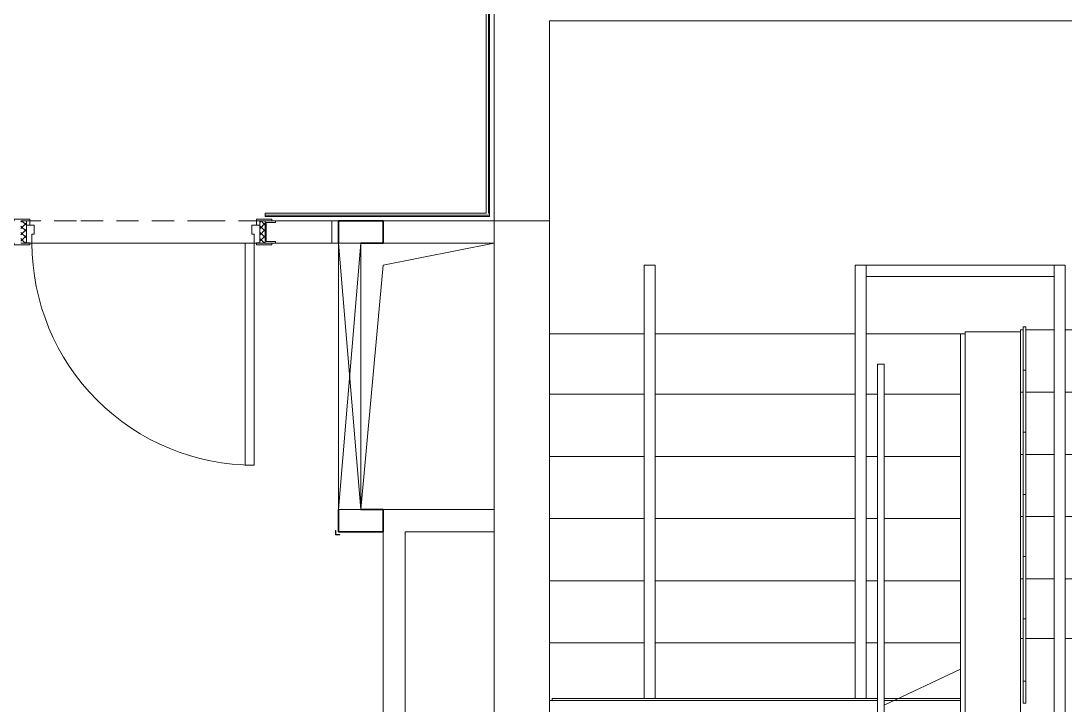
# Model space of a CAD drawing. Header units: millimetres. Extents: x 5993 to 95364, y 94667 to 143522.
# Drawn here: x 49574.4 to 49957, y 118339.2 to 118589.9 of the extents above; entities that cross this region are included whole.
import ezdxf

# ---------------------------------------------------------------- set-up
doc = ezdxf.new("R2010")
doc.units = ezdxf.units.MM
doc.linetypes.add('200_ШТРИХ_ш1п0_6_', pattern=[160, 100, -60])
for name, color, linetype, lineweight in [('0-2', 7, 'Continuous', 9), ('Двери', 7, 'Continuous', 9), ('Каркас_Импост', 7, 'Continuous', 13), ('Каркас_Импост-1', 7, 'Continuous', 9), ('Контуры', 7, 'Continuous', 9), ('Линии свеса', 7, 'Continuous', 9), ('Марки вырезов', 7, 'Continuous', 9), ('Несущие колонны-1', 7, 'Continuous', 35), ('Обобщенные модели', 7, 'Continuous', 9), ('Общие ребра', 7, 'Continuous', 9), ('Ограждение', 7, 'Continuous', 9), ('Открывание-1', 7, 'Continuous', 9), ('Панель', 7, 'Continuous', 13), ('Перекрытия', 7, 'Continuous', 9), ('Перемычка_Пунктирные линии-1', 7, '200_ШТРИХ_ш1п0_6_', 9), ('Стены', 7, 'Continuous', 9), ('Стены-1', 7, 'Continuous', 13), ('Элементы узлов', 7, 'Continuous', 9)]:
    doc.layers.add(name, color=color, linetype=linetype, lineweight=lineweight)

# ---------------------------------------------------------------- blocks, each defined once
blk = doc.blocks.new('Дверь_СКБ_1Ст_Внутренняя_ШЕР - СОШ_Д-10__Дв_1100x2100h_Цеха пищеблока_EI30-28763222-АИ2_01_План напольных покрытий и плинтусов 1го этажа _Часть 1_')
at = {"layer": 'Двери'}
h = blk.add_hatch(dxfattribs=at)
h.set_pattern_fill('FP_76', color=256, style=0, pattern_type=2)
h.set_pattern_definition([(135, (1751.411, 114.685), (-14.14213562373095, -14.14213562373095), []), (225, (1751.411, 114.685), (14.14213562373095, -14.14213562373095), [])])
h.paths.add_polyline_path([(562.4999999998981, 49.99999999993666), (537.4999999998864, 49.99999999993666), (537.4999999998864, -50.00000000004061), (562.4999999998981, -50.00000000004061), (562.4999999998981, 46.999999999946)], flags=0)
at = {"layer": 'Каркас_Импост-1'}
h = blk.add_hatch(dxfattribs=at)
h.set_pattern_fill('FP_77', color=256, style=0, pattern_type=2)
h.set_pattern_definition([(45, (-371.384, 114.685), (-14.14213562373095, 14.14213562373095), []), (135, (-371.384, 114.685), (-14.14213562373095, -14.14213562373095), [])])
h.paths.add_polyline_path([(-512.5000000001174, 49.99999999992799), (-537.5000000001118, 49.99999999992799), (-537.5000000001118, -50.00000000007526), (-512.5000000001174, -50.00000000007526)], flags=0)
at = {"layer": 'Каркас_Импост'}
for p, q in [((-497.5000000000048, 57.99999999999704), (-567.5000000000051, 57.99999999999704)), ((-567.5000000000051, 57.99999999999704), (-567.5000000000051, 49.99999999999613)), ((-567.5000000000051, 49.99999999999613), (-497.5000000000048, 49.99999999999613)), ((-512.500000000005, 49.99999999999423), (-537.5000000000052, 49.99999999999423)), ((-537.5000000000052, 49.99999999999423), (-537.5000000000052, -50.00000000000185)), ((-487.5000000000073, 50.00000000094743), (-512.5000000000072, 50.00000000094743)), ((-512.5000000000072, 50.00000000094743), (-512.5000000000072, -29.99999999905256)), ((-512.500000000005, -50.00000000000185), (-512.500000000005, 49.99999999999423)), ((-497.5000000000048, 49.99999999999613), (-512.500000000005, 49.99999999999613)), ((-512.500000000005, 49.99999999999613), (-512.500000000005, 48.99999999999687)), ((-512.500000000005, 48.99999999999687), (-497.5000000000048, 48.99999999999687)), ((-497.5000000000048, 49.99999999999613), (-497.5000000000048, 57.99999999999704)), ((-497.5000000000048, 48.99999999999687), (-497.5000000000048, 49.99999999999613)), ((-487.5000000000073, 10.00000000094817), (-487.5000000000073, 50.00000000094743)), ((512.4999999999919, 50.00000000094743), (512.4999999999919, 10.00000000094817)), ((537.4999999999928, 50.00000000094743), (512.4999999999919, 50.00000000094743)), ((592.4999999999959, 57.99999999998289), (522.4999999999961, 57.99999999998289)), ((522.4999999999961, 57.99999999998289), (522.4999999999961, 49.9999999999717)), ((537.4999999999957, 49.99999999999591), (522.4999999999961, 49.99999999999591)), ((522.4999999999961, 49.99999999999593), (522.4999999999961, 48.99999999999662)), ((522.4999999999961, 49.9999999999717), (562.4999999999864, 49.9999999999717)), ((522.4999999999961, 48.99999999999662), (537.4999999999957, 48.99999999999662)), ((537.4999999999928, -29.99999999905256), (537.4999999999928, 50.00000000094743)), ((562.499999999996, 49.9999999999941), (537.4999999999949, 49.9999999999941)), ((537.4999999999949, 49.9999999999941), (537.4999999999949, -49.9999999999718)), ((537.4999999999957, 48.99999999999662), (537.4999999999957, 49.99999999999591)), ((592.4999999999959, 49.99999999997168), (592.4999999999959, 57.99999999998289)), ((-477.5000000000079, 10.00000000094817), (-487.5000000000073, 10.00000000094817)), ((-477.5000000000079, -29.99999999905256), (-477.5000000000079, 10.00000000094817)), ((512.4999999999919, 10.00000000094817), (502.4999999999914, 10.00000000094817)), ((502.4999999999914, 10.00000000094817), (502.4999999999914, -29.99999999905256)), ((-512.5000000000072, -29.99999999905256), (-477.5000000000079, -29.99999999905256)), ((-497.5000000000048, -30.00000000001632), (-512.500000000005, -30.00000000001632)), ((-512.500000000005, -30.00000000001632), (-512.500000000005, -50.00000000000357)), ((-497.5000000000048, -50.00000000000357), (-497.5000000000048, -30.00000000001632)), ((502.4999999999914, -29.99999999905256), (537.4999999999928, -29.99999999905256)), ((537.4999999999957, -30.00000000001656), (522.4999999999961, -30.00000000001656)), ((522.4999999999961, -30.00000000001656), (522.4999999999961, -50.00000000000377)), ((537.4999999999957, -50.00000000000377), (537.4999999999957, -30.00000000001656)), ((-497.5000000000048, -50.00000000000356), (-567.5000000000051, -50.00000000000356)), ((-567.5000000000051, -50.00000000000356), (-567.5000000000051, -57.99999999999862)), ((-567.5000000000051, -57.99999999999862), (-497.5000000000048, -57.99999999999862)), ((-537.5000000000052, -50.00000000000185), (-512.500000000005, -50.00000000000185)), ((-512.500000000005, -50.00000000000357), (-497.5000000000048, -50.00000000000357)), ((-497.5000000000048, -57.99999999999862), (-497.5000000000048, -50.00000000000356)), ((522.4999999999961, -50.00000000000377), (537.4999999999957, -50.00000000000377)), ((562.4999999999933, -50.00000000000405), (522.4999999999959, -50.00000000000405)), ((522.4999999999959, -50.00000000000403), (522.4999999999959, -58.00000000001143)), ((522.4999999999959, -58.00000000001143), (592.4999999999957, -58.00000000001143)), ((537.4999999999949, -49.9999999999718), (562.499999999996, -49.9999999999718)), ((592.4999999999957, -58.00000000001143), (592.4999999999957, -50.00000000000406))]:
    blk.add_line(p, q, dxfattribs=at)
at = {"layer": 'Открывание-1'}
blk.add_arc((-487.4999999999971, 50.00000000094633), 999.9999999999899, 359.9999999999996, 90.00000000000105, dxfattribs=at)
at = {"layer": 'Панель'}
for p, q in [((-487.5000000000148, 1050.000000000935), (-487.50000000001, 50.0000000009356)), ((-447.5000000000148, 1050.000000000936), (-487.5000000000148, 1050.000000000936)), ((-447.50000000001, 50.00000000093574), (-447.5000000000148, 1050.000000000936)), ((-487.50000000001, 50.0000000009356), (-447.50000000001, 50.0000000009356))]:
    blk.add_line(p, q, dxfattribs=at)
blk = doc.blocks.new('Ограждение_СКБ_Подвал - 2-й марш _Л-1_-V51-АИ2_01_План напольных покрытий и плинтусов 1го этажа _Часть 1_')
at = {"layer": 'Ограждение'}
for p, q in [((3800.000000000004, 24.99999999997873), (1850.000000000599, 24.99999999997873)), ((3800.000000000004, -25.00000000002541), (3800.000000000004, 24.99999999997873)), ((1850.000000000599, -25.00000000002541), (3800.000000000004, -25.00000000002541))]:
    blk.add_line(p, q, dxfattribs=at)
blk = doc.blocks.new('154_Стойка_СКБ_Швеллер - СМ-2230_100-28218823-АИ2_01_План напольных покрытий и плинтусов 1го этажа _Часть 1_')
at = {"layer": 'Обобщенные модели'}
for p, q in [((170.9999999999923, 50.00000000000988), (154.9999999999709, 50.00000000000988)), ((170.9999999999923, 42.40000000000987), (170.9999999999923, 50.00000000000988)), ((129.4999999999923, 42.40000000000987), (170.9999999999923, 42.40000000000987)), ((129.4999999999923, -42.39999999999011), (129.4999999999923, 42.40000000000987)), ((170.9999999999923, -42.39999999999011), (129.4999999999923, -42.39999999999011)), ((170.9999999999923, -49.9999999999901), (170.9999999999923, -42.39999999999011)), ((154.9999999999709, -49.9999999999901), (170.9999999999923, -49.9999999999901))]:
    blk.add_line(p, q, dxfattribs=at)
blk = doc.blocks.new('АР_Перемычка - АР_Перемычка-28763762-АИ2_01_План напольных покрытий и плинтусов 1го этажа _Часть 1_')
at = {"layer": 'Обобщенные модели'}
blk.add_line((-299.9999999999999, -49.9999999999935), (-298.0000000000001, -49.9999999999935), dxfattribs=at)
at = {"layer": 'Перемычка_Пунктирные линии-1'}
for p, q in [((-299.9999999999999, 50.00000000000646), (1100.000000000003, 50.00000000000646)), ((-299.9999999999999, -49.9999999999935), (-299.9999999999999, 50.00000000000646)), ((-299.9999999999999, -49.9999999999935), (250.0000000000007, -49.9999999999935)), ((250.0000000000007, -49.9999999999935), (850.0000000000211, -49.9999999999935)), ((850.0000000000211, -49.9999999999935), (1100.000000000003, -49.9999999999935))]:
    blk.add_line(p, q, dxfattribs=at)
blk = doc.blocks.new('AR_Отверстие прямоугольное _в плите_ - AR_Отверстие прямоугольное _в плите_-30552720-АИ2_01_План напольных покрытий и плинтусов 1го этажа _Часть 1_')
at = {"layer": 'Обобщенные модели'}
for p, q in [((-199.9999999991963, 499.9999999980067), (299.9999999988036, 599.9999999976068)), ((-299.9999999987963, -599.9999999975931), (-199.9999999991963, 499.9999999980067))]:
    blk.add_line(p, q, dxfattribs=at)
blk = doc.blocks.new('Ограждение_СКБ_Подвал - 2-й марш _Л-1_ 2-30732789-АИ2_01_План напольных покрытий и плинтусов 1го этажа _Часть 1_')
at = {"layer": 'Ограждение'}
for p, q in [((2120.000000000006, 24.99999999998765), (-159.999999999995, 24.99999999998765)), ((-159.999999999995, 24.99999999998765), (-159.999999999995, -25.00000000001466)), ((2120.000000000006, -25.00000000001466), (2120.000000000006, 24.99999999998765)), ((-159.999999999995, -25.00000000001466), (2120.000000000006, -25.00000000001466))]:
    blk.add_line(p, q, dxfattribs=at)
blk = doc.blocks.new('Ограждение_СКБ_Подвал - Площадка-V300-АИ2_01_План напольных покрытий и плинтусов 1го этажа _Часть 1_')
at = {"layer": 'Ограждение'}
for p, q in [((565.0000000000015, 25.00000000000064), (-300.000000000013, 25.00000000000064)), ((-300.000000000013, -24.99999999999952), (545.4066356594791, -24.99999999999952))]:
    blk.add_line(p, q, dxfattribs=at)
blk = doc.blocks.new('О_Элемент поручня_с загибами_Труба_ГОСТ 87321 - О_Элемент поручня_с загибами_Труба_ГОСТ 8732-78 2-32743902-АИ2_01_План напольных покрытий и плинтусов 1го этажа _Часть 1_')
at = {"layer": 'Ограждение'}
for p, q in [((-4169.999999999993, -29.99999999999448), (-4169.999999999993, 0)), ((-4169.999999999993, 0), (45.00000000000439, 0)), ((45.00000000000439, 0), (45.00000000000439, -29.99999999999448)), ((45.00000000000439, -29.99999999999448), (-4169.999999999993, -29.99999999999448))]:
    blk.add_line(p, q, dxfattribs=at)
blk = doc.blocks.new('AR_Отверстие прямоугольное _в стене_ - AR_Отверстие прямоугольное _в стене__ОВ-36788001-АИ2_01_План напольных покрытий и плинтусов 1го этажа _Часть 1_')
at = {"layer": 'Элементы узлов'}
for p, q in [((-599.9999999976078, -50.00000000048919), (-599.9999999976078, 50.00000000047863)), ((-599.9999999976078, 50.00000000047863), (599.9999999975914, 50.00000000047863)), ((599.9999999975914, 50.00000000047863), (-599.9999999976078, -50.00000000048919)), ((-599.9999999976078, 50.00000000047863), (599.9999999975914, -50.00000000048919)), ((599.9999999975914, 50.00000000047863), (-599.9999999976078, 50.00000000047863)), ((-599.9999999976078, 50.00000000047863), (-599.9999999976078, -50.00000000048919)), ((599.9999999975914, 50.00000000047863), (599.9999999975914, -50.00000000048919)), ((599.9999999975914, -50.00000000048919), (599.9999999975914, 50.00000000047863)), ((599.9999999975914, -50.00000000048919), (-599.9999999976078, -50.00000000048919)), ((-599.9999999976078, -50.00000000048919), (599.9999999975914, -50.00000000048919))]:
    blk.add_line(p, q, dxfattribs=at)
blk = doc.blocks.new('BSC_Колонна _Прямоугольная1 - 200х100 _металл_-V305-АИ2_01_План напольных покрытий и плинтусов 1го этажа _Часть 1_')
at = {"layer": 'Несущие колонны-1'}
for p, q in [((100.0000000000001, 50.00000000000004), (-100.0000000000001, 49.99999999999937)), ((-100.0000000000001, 49.99999999999937), (-99.99999999999554, -49.99999999999993)), ((99.99999999999987, -49.99999999999208), (100.0000000000001, 50.00000000000004)), ((4.51098758347257e-10, -49.999999999996), (99.99999999999987, -49.99999999999208))]:
    blk.add_line(p, q, dxfattribs=at)
blk = doc.blocks.new('BSC_Колонна _Прямоугольная1 - 200х100 _металл_-V306-АИ2_01_План напольных покрытий и плинтусов 1го этажа _Часть 1_')
at = {"layer": 'Несущие колонны-1'}
for p, q in [((-100.0000000000001, 49.99999999999937), (-99.99999999999554, -49.99999999999993)), ((100.0000000000001, 50.00000000000004), (4.573590839385134e-10, 49.99999999999971)), ((99.99999999999987, -49.99999999999208), (100.0000000000001, 50.00000000000004)), ((-99.99999999999554, -49.99999999999993), (99.99999999999987, -49.99999999999208))]:
    blk.add_line(p, q, dxfattribs=at)

msp = doc.modelspace()

# ---------------------------------------------------------------- linework, layer by layer
at = {"layer": 'Контуры'}
for p, q in [((49918.73194018796, 118453.1720187855), (49918.73194018796, 118475.2301982303)), ((49918.73194018796, 118430.3812798756), (49918.73194018796, 118453.1720187855)), ((49918.73194018796, 118407.5905409658), (49918.73194018796, 118430.3812798756)), ((49918.73194018796, 118384.7998020559), (49918.73194018796, 118407.5905409658)), ((49918.73194018796, 118362.0090631461), (49918.73194018796, 118384.7998020559)), ((49918.73194018796, 118352.3502327233), (49918.73194018796, 118362.0090631461)), ((49918.73194018796, 118341.6601891195), (49918.73194018796, 118352.3502327233))]:
    msp.add_line(p, q, dxfattribs=at)
at = {"layer": 'Линии свеса'}
for p, q in [((49768.15027239079, 118453.1720187855), (49802.7433582361, 118453.1720187855)), ((49806.81313304142, 118453.1720187855), (49880.06907953734, 118453.1720187855)), ((49884.13885434266, 118453.1720187855), (49888.22095375023, 118453.1720187855)), ((49890.66281863343, 118453.1720187855), (49918.73194018796, 118453.1720187855)), ((49768.15027239079, 118430.3812798756), (49802.7433582361, 118430.3812798756)), ((49806.81313304142, 118430.3812798756), (49880.06907953734, 118430.3812798756)), ((49884.13885434266, 118430.3812798756), (49888.22095375023, 118430.3812798756)), ((49890.66281863343, 118430.3812798756), (49918.73194018796, 118430.3812798756)), ((49768.15027239079, 118407.5905409658), (49802.74335823607, 118407.5905409658)), ((49806.81313304142, 118407.5905409658), (49880.06907953734, 118407.5905409658)), ((49884.13885434266, 118407.5905409658), (49888.22095375023, 118407.5905409658)), ((49890.66281863343, 118407.5905409658), (49918.73194018796, 118407.5905409658)), ((49768.15027239079, 118384.7998020559), (49802.74335823607, 118384.7998020559)), ((49806.81313304142, 118384.7998020559), (49880.06907953734, 118384.7998020559)), ((49884.13885434266, 118384.7998020559), (49888.22095375023, 118384.7998020559)), ((49890.66281863343, 118384.7998020559), (49918.73194018796, 118384.7998020559)), ((49768.15027239079, 118362.0090631461), (49802.74335823607, 118362.0090631461)), ((49806.81313304142, 118362.0090631461), (49880.06907953734, 118362.0090631461)), ((49884.13885434266, 118362.0090631461), (49888.22095375023, 118362.0090631461)), ((49890.66281863343, 118362.0090631461), (49918.73194018796, 118362.0090631461)), ((49895.80706769903, 118341.6601891195), (49918.73194018796, 118341.6601891195))]:
    msp.add_line(p, q, dxfattribs=at)
at = {"layer": 'Марки вырезов'}
msp.add_line((49918.73194018796, 118352.3502327233), (49890.66281863343, 118339.2613863847), dxfattribs=at)
at = {"layer": 'Обобщенные модели'}
for p, q in [((49689.84780513622, 118403.1951856161), (49689.68501414401, 118403.1951856161)), ((49689.68501414401, 118403.1951856161), (49689.68501414401, 118401.5672756939)), ((49689.68501414401, 118401.5672756939), (49691.31292406614, 118401.5672756939)), ((49689.84780513622, 118401.7300666862), (49689.84780513622, 118403.1951856161)), ((49691.31292406614, 118401.7300666862), (49689.84780513622, 118401.7300666862)), ((49691.31292406614, 118401.5672756939), (49691.31292406614, 118401.7300666862))]:
    msp.add_line(p, q, dxfattribs=at)
at = {"layer": 'Общие ребра'}
for p, q in [((49745.76651096148, 118519.5093481123), (49745.76651096148, 118611.8932361933)), ((49745.76651096148, 118519.5093481123), (49746.173488442, 118519.5093481123)), ((49746.173488442, 118518.6953931513), (49663.96403737432, 118518.6953931513))]:
    msp.add_line(p, q, dxfattribs=at)
at = {"layer": 'Перекрытия'}
for p, q in [((49656.6384427247, 118508.520956138), (49578.49876646239, 118508.520956138)), ((49768.15027239079, 118475.2301982303), (49802.7433582361, 118475.2301982303)), ((49806.81313304142, 118475.2301982303), (49880.06907953734, 118475.2301982303)), ((49884.13885434266, 118475.2301982303), (49920.35985011011, 118475.2301982303)), ((49940.70872413674, 118476.6953171603), (49940.70872413674, 118475.9627576953)), ((49941.68547009, 118476.6953171603), (49940.70872413674, 118476.6953171603)), ((49952.95114686397, 118476.6953171603), (49942.5808205472, 118476.6953171603)), ((50030.27686816522, 118476.6953171603), (49957.02092166929, 118476.6953171603)), ((49941.68547009, 118453.9045782504), (49940.70872413674, 118453.9045782504)), ((49952.95114686397, 118453.9045782504), (49942.5808205472, 118453.9045782504)), ((50030.27686816522, 118453.9045782504), (49957.02092166929, 118453.9045782504)), ((49941.68547009, 118431.1138393406), (49940.70872413674, 118431.1138393406)), ((49952.95114686397, 118431.1138393406), (49942.5808205472, 118431.1138393406)), ((50030.27686816522, 118431.1138393406), (49957.02092166929, 118431.1138393406)), ((49941.68547009, 118408.3231004308), (49940.70872413674, 118408.3231004308)), ((49952.95114686397, 118408.3231004308), (49942.5808205472, 118408.3231004308)), ((50030.27686816522, 118408.3231004308), (49957.02092166929, 118408.3231004308)), ((49941.68547009, 118385.5323615209), (49940.70872413674, 118385.5323615209)), ((49952.95114686397, 118385.5323615209), (49942.5808205472, 118385.5323615209)), ((50030.27686816522, 118385.5323615209), (49957.02092166929, 118385.5323615209)), ((49941.68547009, 118363.6369730682), (49940.70872413674, 118363.6369730682)), ((49952.95114686397, 118363.6369730682), (49942.5808205472, 118363.6369730682)), ((50030.27686816522, 118363.6369730682), (49957.02092166929, 118363.6369730682)), ((49769.12701834409, 118340.9276296545), (49768.15027239079, 118340.9276296545)), ((49918.73194018796, 118145.5784389987), (49918.73194018796, 118340.9276296545))]:
    msp.add_line(p, q, dxfattribs=at)
at = {"layer": 'Стены'}
for p, q in [((49941.68547009, 118339.9101859532), (49941.68547009, 118477.8348541058)), ((49942.5808205472, 118477.8348541058), (49941.68547009, 118477.8348541058)), ((49942.5808205472, 118477.8348541058), (49942.5808205472, 118339.9101859532)), ((49942.5808205472, 118462.0034301131), (49941.68547009, 118462.0034301131)), ((49942.5808205472, 118439.2126912032), (49941.68547009, 118439.2126912032)), ((49942.5808205472, 118416.4219522934), (49941.68547009, 118416.4219522934)), ((49942.5808205472, 118393.6312133835), (49941.68547009, 118393.6312133835)), ((49942.5808205472, 118370.8404744737), (49941.68547009, 118370.8404744737)), ((49942.5808205472, 118348.0090378158), (49941.68547009, 118348.0090378158)), ((49769.12701834409, 118341.6601891195), (49888.22095375023, 118341.6601891195)), ((49769.12701834409, 118341.6601891195), (49769.12701834409, 118340.9276296545)), ((49888.22095375023, 118340.9276296545), (49769.12701834409, 118340.9276296545)), ((49890.66281863343, 118341.6601891195), (49918.73194018796, 118341.6601891195)), ((49918.73194018796, 118340.9276296545), (49890.66281863343, 118340.9276296545)), ((49918.73194018796, 118341.6601891195), (49918.73194018796, 118340.9276296545)), ((49942.5808205472, 118339.9101859532), (49941.68547009, 118339.9101859532))]:
    msp.add_line(p, q, dxfattribs=at)
at = {"layer": 'Стены-1'}
for p, q in [((49744.9525560004, 118611.8932361933), (49744.9525560004, 118519.5093481123)), ((49746.173488442, 118519.5093481123), (49746.173488442, 118611.8932361933)), ((49747.80139836413, 118610.2653262712), (49747.80139836413, 118589.9164522445)), ((49747.80139836413, 118589.9164522445), (49747.80139836413, 118516.6605057486)), ((49768.15027239079, 118516.6605057486), (49768.15027239079, 118589.9164522445)), ((49768.15027239079, 118589.9164522445), (50024.54608512652, 118589.9164522445)), ((49744.9525560004, 118519.5093481123), (49663.96403737432, 118519.5093481123)), ((49663.96403737432, 118519.5093481123), (49663.96403737432, 118518.2884156707)), ((49746.173488442, 118518.2884156707), (49746.173488442, 118519.5093481123)), ((49663.96403737432, 118518.2884156707), (49746.173488442, 118518.2884156707)), ((49690.82455108949, 118516.6605057486), (49667.7082301952, 118516.6605057486)), ((49747.80139836413, 118516.6605057486), (49707.10365031083, 118516.6605057486)), ((49747.80139836413, 118508.520956138), (49747.80139836413, 118516.6605057486)), ((49747.80139836413, 118516.6605057486), (49768.15027239079, 118516.6605057486)), ((49747.80139836413, 118516.6605057486), (49747.80139836413, 118166.6598724903)), ((49768.15027239079, 118516.6605057486), (49747.80139836413, 118516.6605057486)), ((49768.15027239079, 118166.6598724903), (49768.15027239079, 118516.6605057486)), ((49667.7082301952, 118508.520956138), (49690.82455108946, 118508.520956138)), ((49707.10365031083, 118508.520956138), (49747.80139836413, 118508.520956138)), ((49920.35985011011, 118475.9627576953), (49920.35985011011, 118142.2412236583)), ((49940.70872413674, 118475.9627576953), (49920.35985011011, 118475.9627576953)), ((49940.70872413674, 118142.2412236583), (49940.70872413674, 118475.9627576953)), ((49747.80139836413, 118410.8463608101), (49707.10365031083, 118410.8463608101)), ((49747.80139836413, 118402.7068111994), (49747.80139836413, 118410.8463608101)), ((49707.10365031083, 118402.7068111994), (49707.10365031083, 118166.6598724903)), ((49715.24319992148, 118166.6598724903), (49715.24319992148, 118402.7068111994)), ((49715.24319992148, 118402.7068111994), (49747.80139836413, 118402.7068111994))]:
    msp.add_line(p, q, dxfattribs=at)

# ---------------------------------------------------------------- block references
at = {"layer": '0-2', "xscale": 0.08139549610658335, "yscale": 0.08139549610658335, "zscale": 0.08139549610658335}
for name, p, rotation in [('Дверь_СКБ_1Ст_Внутренняя_ШЕР - СОШ_Д-10__Дв_1100x2100h_Цеха пищеблока_EI30-28763222-АИ2_01_План напольных покрытий и плинтусов 1го этажа _Часть 1_', (49620.21395821701, 118512.5907309433), 180), ('АР_Перемычка - АР_Перемычка-28763762-АИ2_01_План напольных покрытий и плинтусов 1го этажа _Часть 1_', (49663.96403737432, 118512.5907309433), 180), ('AR_Отверстие прямоугольное _в стене_ - AR_Отверстие прямоугольное _в стене__ОВ-36788001-АИ2_01_План напольных покрытий и плинтусов 1го этажа _Часть 1_', (49694.89432589484, 118459.683658474), 270), ('Ограждение_СКБ_Подвал - 2-й марш _Л-1_-V51-АИ2_01_План напольных покрытий и плинтусов 1го этажа _Часть 1_', (49804.77824563874, 118191.0785213223), 89.9999999999995), ('Ограждение_СКБ_Подвал - 2-й марш _Л-1_-V51-АИ2_01_План напольных покрытий и плинтусов 1го этажа _Часть 1_', (49882.10396693999, 118191.0785213223), 89.9999999999995), ('Ограждение_СКБ_Подвал - 2-й марш _Л-1_ 2-30732789-АИ2_01_План напольных покрытий и плинтусов 1го этажа _Часть 1_', (49954.98603426662, 118487.3425133048), 269.9999999999998), ('О_Элемент поручня_с загибами_Труба_ГОСТ 87321 - О_Элемент поручня_с загибами_Труба_ГОСТ 8732-78 2-32743902-АИ2_01_План напольных покрытий и плинтусов 1го этажа _Часть 1_', (49890.66281863343, 118124.7340010837), 270.0000000000002)]:
    msp.add_blockref(name, p, dxfattribs=dict(at, rotation=rotation))
for name, p in [('154_Стойка_СКБ_Швеллер - СМ-2230_100-28218823-АИ2_01_План напольных покрытий и плинтусов 1го этажа _Часть 1_', (49653.78960036098, 118512.5907309433)), ('BSC_Колонна _Прямоугольная1 - 200х100 _металл_-V305-АИ2_01_План напольных покрытий и плинтусов 1го этажа _Часть 1_', (49698.96410070016, 118512.5907309433)), ('AR_Отверстие прямоугольное _в плите_ - AR_Отверстие прямоугольное _в плите_-30552720-АИ2_01_План напольных покрытий и плинтусов 1го этажа _Часть 1_', (49723.38274953217, 118459.683658474)), ('Ограждение_СКБ_Подвал - Площадка-V300-АИ2_01_План напольных покрытий и плинтусов 1го этажа _Часть 1_', (49908.55750317466, 118498.3465191246)), ('BSC_Колонна _Прямоугольная1 - 200х100 _металл_-V306-АИ2_01_План напольных покрытий и плинтусов 1го этажа _Часть 1_', (49698.96410070016, 118406.7765860047))]:
    msp.add_blockref(name, p, dxfattribs=at)

doc.saveas('drawing.dxf')
